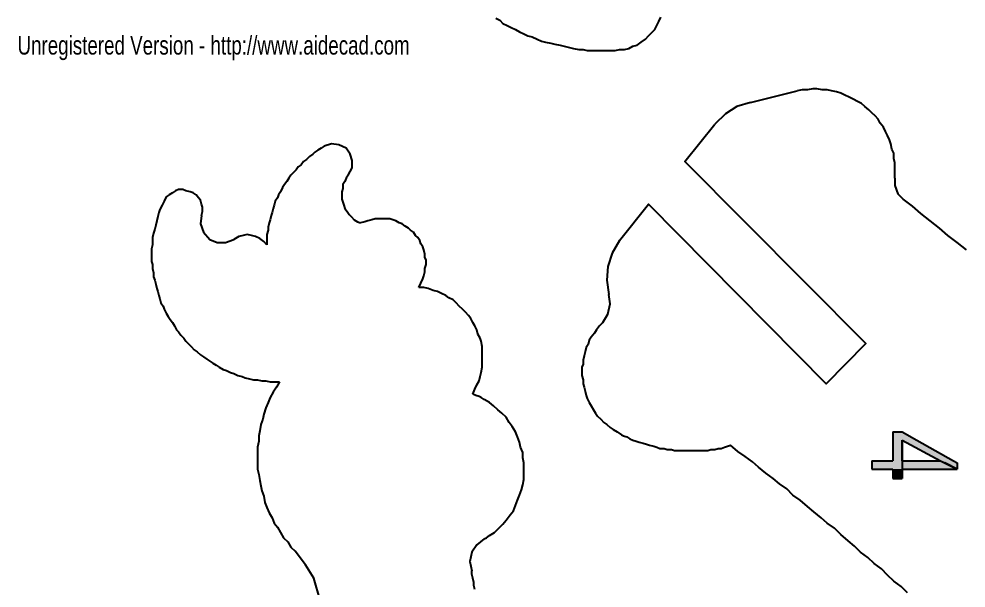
# Model space of a CAD drawing. Extents: x -1063 to 1100, y -467 to 441.
# Drawn here: x -857.1 to -705.3, y -10.2 to 81.2 of the extents above; entities that cross this region are included whole.
import ezdxf

# ---------------------------------------------------------------- set-up
doc = ezdxf.new("R2010")
doc.units = 0
doc.layers.get('0').update_dxf_attribs({"color": 250, "linetype": 'CONTINUOUS'})
for name, color, linetype in [('H', 7, 'CONTINUOUS'), ('P', 250, 'CONTINUOUS'), ('TEXT', 250, 'CONTINUOUS')]:
    doc.layers.add(name, color=color, linetype=linetype)
doc.styles.get("Standard").update_dxf_attribs({"font": 'txt', "width": 0.75})

# ---------------------------------------------------------------- blocks, each defined once
blk = doc.blocks.new('*U205')
at = {"layer": 'TEXT', "color": 240, "linetype": 'CONTINUOUS', "width": 0.75}
blk.add_text('Unregistered Version - http://www.aidecad.com', height=3, dxfattribs=at).set_placement((-857.35, 75.43))
blk = doc.blocks.new('*U239')
at = {"layer": 'H', "color": 0, "linetype": 'CONTINUOUS'}
for p, q in [((-717.02, 14.93), (-715.52, 14.93)), ((-717.02, 14.93), (-717.02, 13.59)), ((-715.52, 14.93), (-713.16, 13.59)), ((-717.02, 13.59), (-717.02, 10.26)), ((-715.52, 13.59), (-715.52, 10.26)), ((-715.52, 13.59), (-709.35, 10.26)), ((-713.16, 13.59), (-707.27, 10.26)), ((-720.35, 10.26), (-717.02, 10.26)), ((-720.35, 10.26), (-720.35, 9.93)), ((-720.35, 9.93), (-720.35, 8.93)), ((-715.52, 10.26), (-715.52, 9.93)), ((-715.52, 9.93), (-715.52, 8.93)), ((-709.35, 10.26), (-708.68, 9.93)), ((-706.68, 8.93), (-708.68, 9.93)), ((-707.27, 10.26), (-706.68, 9.93)), ((-706.68, 9.93), (-706.68, 8.93)), ((-720.35, 8.93), (-717.02, 8.93)), ((-717.02, 8.93), (-717.02, 7.43)), ((-715.52, 8.93), (-715.52, 7.43)), ((-717.02, 7.43), (-715.52, 7.43))]:
    blk.add_line(p, q, dxfattribs=at)
for points in [[(-717.02, 14.93), (-717.02, 14.93), (-715.52, 14.93)], [(-717.02, 14.93), (-717.02, 13.59), (-713.16, 13.59)], [(-717.02, 13.59), (-717.02, 10.26), (-715.52, 10.26)], [(-715.52, 13.59), (-709.35, 10.26), (-707.27, 10.26)], [(-720.35, 10.26), (-720.35, 10.26), (-717.02, 10.26)], [(-720.35, 10.26), (-720.35, 9.93), (-715.52, 9.93)], [(-720.35, 9.93), (-720.35, 8.93), (-715.52, 8.93)], [(-709.35, 10.26), (-708.68, 9.93), (-706.68, 9.93)], [(-720.35, 8.93), (-720.35, 8.93), (-717.02, 8.93)], [(-717.02, 8.93), (-717.02, 7.43), (-715.52, 7.43)], [(-717.02, 7.43), (-717.02, 7.43), (-715.52, 7.43)]]:
    blk.add_solid(points, dxfattribs=at)
at = {"layer": 'H', "color": 0, "linetype": 'CONTINUOUS', "extrusion": (0, 0, -1)}
for points in [[(717.02, 14.93), (715.52, 14.93), (713.16, 13.59)], [(717.02, 13.59), (715.52, 13.59), (715.52, 10.26)], [(715.52, 13.59), (713.16, 13.59), (707.27, 10.26)], [(720.35, 10.26), (715.52, 10.26), (715.52, 9.93)], [(720.35, 9.93), (715.52, 9.93), (715.52, 8.93)], [(709.35, 10.26), (707.27, 10.26), (706.68, 9.93)], [(708.68, 9.93), (706.68, 9.93), (706.68, 8.93)], [(717.02, 8.93), (715.52, 8.93), (715.52, 7.43)]]:
    blk.add_solid(points, dxfattribs=at)
blk = doc.blocks.new('*U240')
at = {"layer": 'H', "color": 0, "linetype": 'CONTINUOUS'}
for p, q in [((-715.52, 13.59), (-715.52, 10.26)), ((-715.52, 10.26), (-715.52, 13.59)), ((-715.52, 10.26), (-709.35, 10.26)), ((-715.52, 10.26), (-715.52, 8.93)), ((-709.35, 10.26), (-706.68, 8.93)), ((-715.52, 8.93), (-706.68, 8.93))]:
    blk.add_line(p, q, dxfattribs=at)
for points in [[(-715.52, 13.59), (-715.52, 10.26), (-715.52, 10.26)], [(-715.52, 10.26), (-715.52, 10.26), (-709.35, 10.26)], [(-715.52, 10.26), (-715.52, 8.93), (-706.68, 8.93)], [(-715.52, 8.93), (-715.52, 8.93), (-706.68, 8.93)]]:
    blk.add_solid(points, dxfattribs=at)
at = {"layer": 'H', "color": 0, "linetype": 'CONTINUOUS', "extrusion": (0, 0, -1)}
blk.add_solid([(715.52, 10.26), (709.35, 10.26), (706.68, 8.93)], dxfattribs=at)

msp = doc.modelspace()

# ---------------------------------------------------------------- linework, layer by layer
at = {"layer": 'P', "color": 0, "linetype": 'CONTINUOUS'}
for points in [[(-780.68, 81.26), (-780.02, 80.93), (-779.52, 80.43), (-778.85, 80.09), (-778.18, 79.76), (-777.52, 79.43), (-776.85, 79.09), (-776.18, 78.76), (-775.52, 78.43), (-774.85, 78.26), (-774.02, 77.93), (-773.35, 77.59), (-772.68, 77.43), (-771.85, 77.26), (-771.18, 77.09), (-770.35, 76.93), (-769.68, 76.76), (-768.85, 76.59), (-768.18, 76.43), (-767.35, 76.26), (-766.68, 76.26), (-766.02, 76.09), (-765.18, 76.09), (-764.52, 76.09), (-763.68, 76.09), (-763.02, 76.09), (-762.18, 76.09), (-761.52, 76.09), (-760.85, 76.26), (-760.02, 76.26), (-759.35, 76.43), (-758.68, 76.76), (-758.02, 76.93), (-757.35, 77.43), (-756.68, 77.93), (-756.18, 78.43), (-755.68, 78.93), (-755.18, 79.43), (-754.85, 80.09), (-754.52, 80.76), (-754.18, 81.43)], [(-716.68, 55.59), (-716.68, 56.43), (-716.68, 57.26), (-716.68, 58.09), (-716.85, 58.76), (-716.85, 59.59), (-717.18, 60.26), (-717.35, 61.09), (-717.52, 61.76), (-717.85, 62.43), (-718.18, 63.09), (-718.52, 63.76), (-719.02, 64.43), (-719.35, 65.09), (-719.85, 65.59), (-720.35, 66.09), (-720.85, 66.59), (-721.52, 67.09), (-722.02, 67.59), (-722.68, 67.93), (-723.35, 68.26), (-724.02, 68.59), (-724.68, 68.93), (-725.35, 69.26), (-726.02, 69.43), (-726.85, 69.59), (-727.52, 69.76), (-728.35, 69.76), (-729.18, 69.93), (-729.85, 69.93), (-730.68, 69.76), (-731.52, 69.76), (-732.35, 69.59)], [(-739.85, 67.76), (-732.35, 69.59)], [(-739.85, 67.76), (-742.02, 67.09), (-743.85, 65.93), (-745.52, 64.26)], [(-760.85, 45.59), (-756.18, 51.43), (-727.68, 22.59), (-721.35, 29.09), (-750.35, 58.26), (-745.52, 64.26)], [(-808.18, 60.76), (-808.68, 60.43), (-809.18, 60.09), (-809.68, 59.76), (-810.02, 59.43), (-810.52, 59.09), (-811.02, 58.59), (-811.52, 58.26), (-811.85, 57.76), (-812.35, 57.43), (-812.68, 56.93), (-813.18, 56.43), (-813.52, 56.09), (-813.85, 55.59), (-814.18, 55.09), (-814.52, 54.59), (-814.85, 54.09), (-815.18, 53.43), (-815.52, 52.93), (-815.68, 52.43), (-816.02, 51.93), (-816.18, 51.26), (-816.35, 50.76), (-816.52, 50.09), (-816.68, 49.59), (-816.85, 48.93), (-817.02, 48.43), (-817.18, 47.76), (-817.18, 47.26), (-817.35, 46.59), (-817.35, 46.09), (-817.35, 45.43), (-817.35, 44.93)], [(-804.35, 56.09), (-803.68, 57.26), (-803.68, 58.43), (-804.02, 59.43), (-804.68, 60.43), (-805.85, 60.93), (-807.02, 61.09), (-808.18, 60.76)], [(-804.35, 56.09), (-804.68, 55.59), (-804.85, 55.09), (-805.18, 54.59), (-805.18, 53.93), (-805.35, 53.43), (-805.35, 52.93), (-805.35, 52.26), (-805.18, 51.76), (-805.02, 51.26), (-804.85, 50.76), (-804.52, 50.26), (-804.18, 49.76), (-803.85, 49.43), (-803.35, 48.93), (-802.85, 48.59), (-802.35, 48.43)], [(-716.68, 55.59), (-716.68, 54.43), (-716.18, 53.09), (-715.35, 52.26)], [(-827.85, 49.59), (-827.68, 50.26), (-827.68, 50.93), (-827.85, 51.43), (-828.02, 52.09), (-828.35, 52.43), (-828.68, 52.93), (-829.18, 53.26), (-829.68, 53.43), (-830.35, 53.59), (-830.85, 53.76), (-831.52, 53.76), (-832.02, 53.59), (-832.52, 53.26), (-833.02, 52.93), (-833.52, 52.59), (-833.85, 51.93)], [(-833.85, 51.93), (-834.18, 51.26), (-834.52, 50.59), (-834.68, 50.09), (-834.85, 49.43), (-835.02, 48.76), (-835.18, 48.09), (-835.35, 47.43), (-835.52, 46.76), (-835.68, 46.09), (-835.68, 45.43), (-835.68, 44.93), (-835.85, 44.26), (-835.85, 43.59), (-835.85, 42.93), (-835.85, 42.26), (-835.68, 41.76), (-835.68, 41.09), (-835.52, 40.43), (-835.52, 39.76), (-835.35, 39.26), (-835.18, 38.59), (-835.02, 37.93), (-834.85, 37.43), (-834.68, 36.76), (-834.52, 36.26), (-834.35, 35.59), (-834.02, 35.09), (-833.85, 34.59), (-833.52, 33.93), (-833.18, 33.43), (-832.85, 32.93), (-832.52, 32.43), (-832.18, 31.93), (-831.85, 31.26), (-831.52, 30.93), (-831.18, 30.43), (-830.68, 29.93), (-830.35, 29.43), (-829.85, 28.93), (-829.52, 28.59), (-829.02, 28.09), (-828.52, 27.76), (-828.02, 27.26), (-827.52, 26.93), (-827.02, 26.59), (-826.52, 26.26), (-826.02, 25.93), (-825.52, 25.59), (-825.02, 25.26), (-824.35, 24.93), (-823.85, 24.76), (-823.18, 24.43), (-822.68, 24.26), (-822.02, 23.93), (-821.35, 23.76), (-820.85, 23.59), (-820.18, 23.43), (-819.52, 23.26), (-818.85, 23.26), (-818.18, 23.09), (-817.52, 23.09), (-816.85, 22.93), (-816.18, 22.93), (-815.35, 22.93)], [(-705.18, 44.09), (-706.68, 45.26), (-708.18, 46.43), (-709.52, 47.59), (-711.02, 48.76), (-712.52, 49.93), (-713.85, 51.09), (-715.35, 52.26)], [(-827.85, 49.59), (-828.02, 48.26), (-827.52, 46.93), (-826.52, 45.76), (-825.35, 45.26), (-824.02, 45.26), (-822.68, 45.76)], [(-793.02, 38.09), (-792.68, 38.76), (-792.35, 39.43), (-792.18, 39.93), (-792.02, 40.59), (-792.02, 41.09), (-791.85, 41.76), (-791.85, 42.43), (-792.02, 42.93), (-792.02, 43.43), (-792.18, 44.09), (-792.35, 44.59), (-792.68, 45.09), (-792.85, 45.59), (-793.18, 46.09), (-793.52, 46.43), (-793.85, 46.93), (-794.35, 47.26), (-794.68, 47.59), (-795.18, 47.93), (-795.68, 48.26), (-796.18, 48.43), (-796.68, 48.76), (-797.18, 48.93), (-797.68, 49.09), (-798.35, 49.09), (-798.85, 49.09), (-799.35, 49.09), (-800.02, 49.09), (-800.52, 48.93), (-801.18, 48.76), (-801.68, 48.59), (-802.35, 48.43)], [(-817.35, 44.93), (-817.85, 45.43), (-818.52, 45.93), (-819.18, 46.26), (-819.85, 46.43), (-820.52, 46.59), (-821.18, 46.43), (-821.85, 46.26), (-822.68, 45.76)], [(-760.85, 45.59), (-762.02, 43.59), (-762.68, 41.43), (-762.85, 39.26), (-762.52, 36.93)], [(-784.35, 20.93), (-784.02, 21.76), (-783.68, 22.43), (-783.35, 23.09), (-783.18, 23.76), (-783.02, 24.43), (-782.85, 25.26), (-782.85, 25.93), (-782.85, 26.59), (-782.85, 27.26), (-782.85, 27.93), (-782.85, 28.59), (-783.02, 29.43), (-783.18, 29.93), (-783.52, 30.59), (-783.68, 31.26), (-784.02, 31.93), (-784.35, 32.43), (-784.68, 33.09), (-785.02, 33.59), (-785.52, 34.09), (-786.02, 34.59), (-786.52, 35.09), (-787.02, 35.59), (-787.52, 36.09), (-788.18, 36.43), (-788.68, 36.76), (-789.35, 37.09), (-790.02, 37.43), (-790.68, 37.59), (-791.52, 37.93), (-792.18, 38.09), (-793.02, 38.09)], [(-763.52, 32.43), (-762.68, 33.76), (-762.35, 35.43), (-762.52, 36.93)], [(-763.52, 32.43), (-764.02, 31.93), (-764.52, 31.26), (-764.85, 30.76), (-765.35, 30.09), (-765.68, 29.59), (-765.85, 28.93), (-766.18, 28.43), (-766.35, 27.76), (-766.52, 27.09), (-766.68, 26.43), (-766.68, 25.76), (-766.85, 25.26), (-766.85, 24.59), (-766.85, 23.93), (-766.68, 23.26), (-766.68, 22.59), (-766.52, 22.09), (-766.35, 21.43), (-766.18, 20.76), (-766.02, 20.26), (-765.68, 19.59), (-765.35, 19.09), (-765.02, 18.43), (-764.68, 17.93), (-764.35, 17.43), (-763.85, 16.93), (-763.35, 16.43), (-762.85, 16.09), (-762.35, 15.59), (-761.85, 15.26), (-761.18, 14.93), (-760.52, 14.43)], [(-815.35, 22.93), (-815.85, 22.09), (-816.35, 21.26), (-816.85, 20.43), (-817.18, 19.59), (-817.52, 18.76), (-817.85, 17.76), (-818.02, 16.93), (-818.35, 16.09), (-818.52, 15.09), (-818.68, 14.26), (-818.68, 13.43), (-818.85, 12.43), (-818.85, 11.59), (-818.85, 10.76), (-818.85, 9.76), (-818.85, 8.93), (-818.68, 8.09), (-818.52, 7.09), (-818.35, 6.26), (-818.18, 5.43), (-817.85, 4.59), (-817.68, 3.59), (-817.35, 2.76), (-817.02, 1.93), (-816.52, 1.09), (-816.18, 0.26), (-815.68, -0.41), (-815.18, -1.24), (-814.68, -2.07), (-814.02, -2.74), (-813.52, -3.57), (-812.85, -4.24)], [(-782.52, -2.24), (-782.18, -2.07), (-781.68, -1.74), (-780.85, -1.24), (-780.18, -0.57), (-779.52, 0.09), (-779.02, 0.76), (-778.35, 1.59), (-777.85, 2.26), (-777.52, 3.09), (-777.18, 3.93), (-776.85, 4.76), (-776.52, 5.59), (-776.35, 6.43), (-776.18, 7.26), (-776.18, 8.26), (-776.18, 9.09), (-776.18, 9.93), (-776.35, 10.76), (-776.35, 11.59), (-776.68, 12.43), (-776.85, 13.26), (-777.18, 14.09), (-777.52, 14.93), (-778.02, 15.76), (-778.52, 16.43), (-779.02, 17.26), (-779.68, 17.93), (-780.35, 18.43), (-781.02, 19.09), (-781.68, 19.59), (-782.52, 20.09), (-783.02, 20.43), (-783.35, 20.59), (-783.85, 20.76), (-784.35, 20.93)], [(-760.52, 14.43), (-760.18, 14.26), (-759.68, 14.09), (-759.18, 13.76), (-758.68, 13.59), (-758.18, 13.43), (-757.68, 13.26), (-757.02, 13.09), (-756.52, 12.93), (-756.02, 12.76), (-755.35, 12.59), (-754.85, 12.43), (-754.35, 12.26), (-753.68, 12.26), (-753.18, 12.09), (-752.52, 12.09), (-752.02, 11.93), (-751.35, 11.93), (-750.68, 11.93), (-750.18, 11.93), (-749.52, 11.93), (-749.02, 11.93), (-748.35, 11.93), (-747.85, 11.93), (-747.18, 11.93), (-746.68, 11.93), (-746.18, 12.09), (-745.52, 12.09), (-745.02, 12.26), (-744.52, 12.26), (-744.02, 12.43), (-743.52, 12.59), (-743.02, 12.76)], [(-714.68, -10.91), (-715.68, -9.91), (-716.85, -9.07), (-717.85, -8.07), (-718.85, -7.07), (-720.02, -6.24), (-721.02, -5.24), (-722.18, -4.41), (-723.18, -3.41), (-724.18, -2.57), (-725.35, -1.57), (-726.35, -0.57), (-727.52, 0.26), (-728.52, 1.09), (-729.68, 2.09), (-730.68, 2.93), (-731.85, 3.93), (-733.02, 4.76), (-734.02, 5.76), (-735.18, 6.59), (-736.18, 7.43), (-737.35, 8.26), (-738.52, 9.26), (-739.52, 10.09), (-740.68, 10.93), (-741.85, 11.76), (-743.02, 12.76)], [(-782.52, -2.24), (-783.68, -3.24), (-784.52, -4.41), (-784.85, -5.91), (-784.52, -7.41)], [(-808.85, -12.07), (-809.85, -8.57), (-811.18, -6.41), (-812.85, -4.24)], [(-784.02, -10.41), (-784.18, -9.74), (-784.18, -9.24), (-784.35, -8.57), (-784.52, -7.91), (-784.52, -7.41)]]:
    msp.add_lwpolyline(points, dxfattribs=at)

# ---------------------------------------------------------------- block references
at = {"linetype": 'CONTINUOUS'}
msp.add_blockref('*U205', (0, 0), dxfattribs=at)
at = {"layer": 'H', "color": 0, "linetype": 'CONTINUOUS'}
for name in ['*U239', '*U240']:
    msp.add_blockref(name, (0, 0), dxfattribs=at)

doc.saveas('drawing.dxf')
